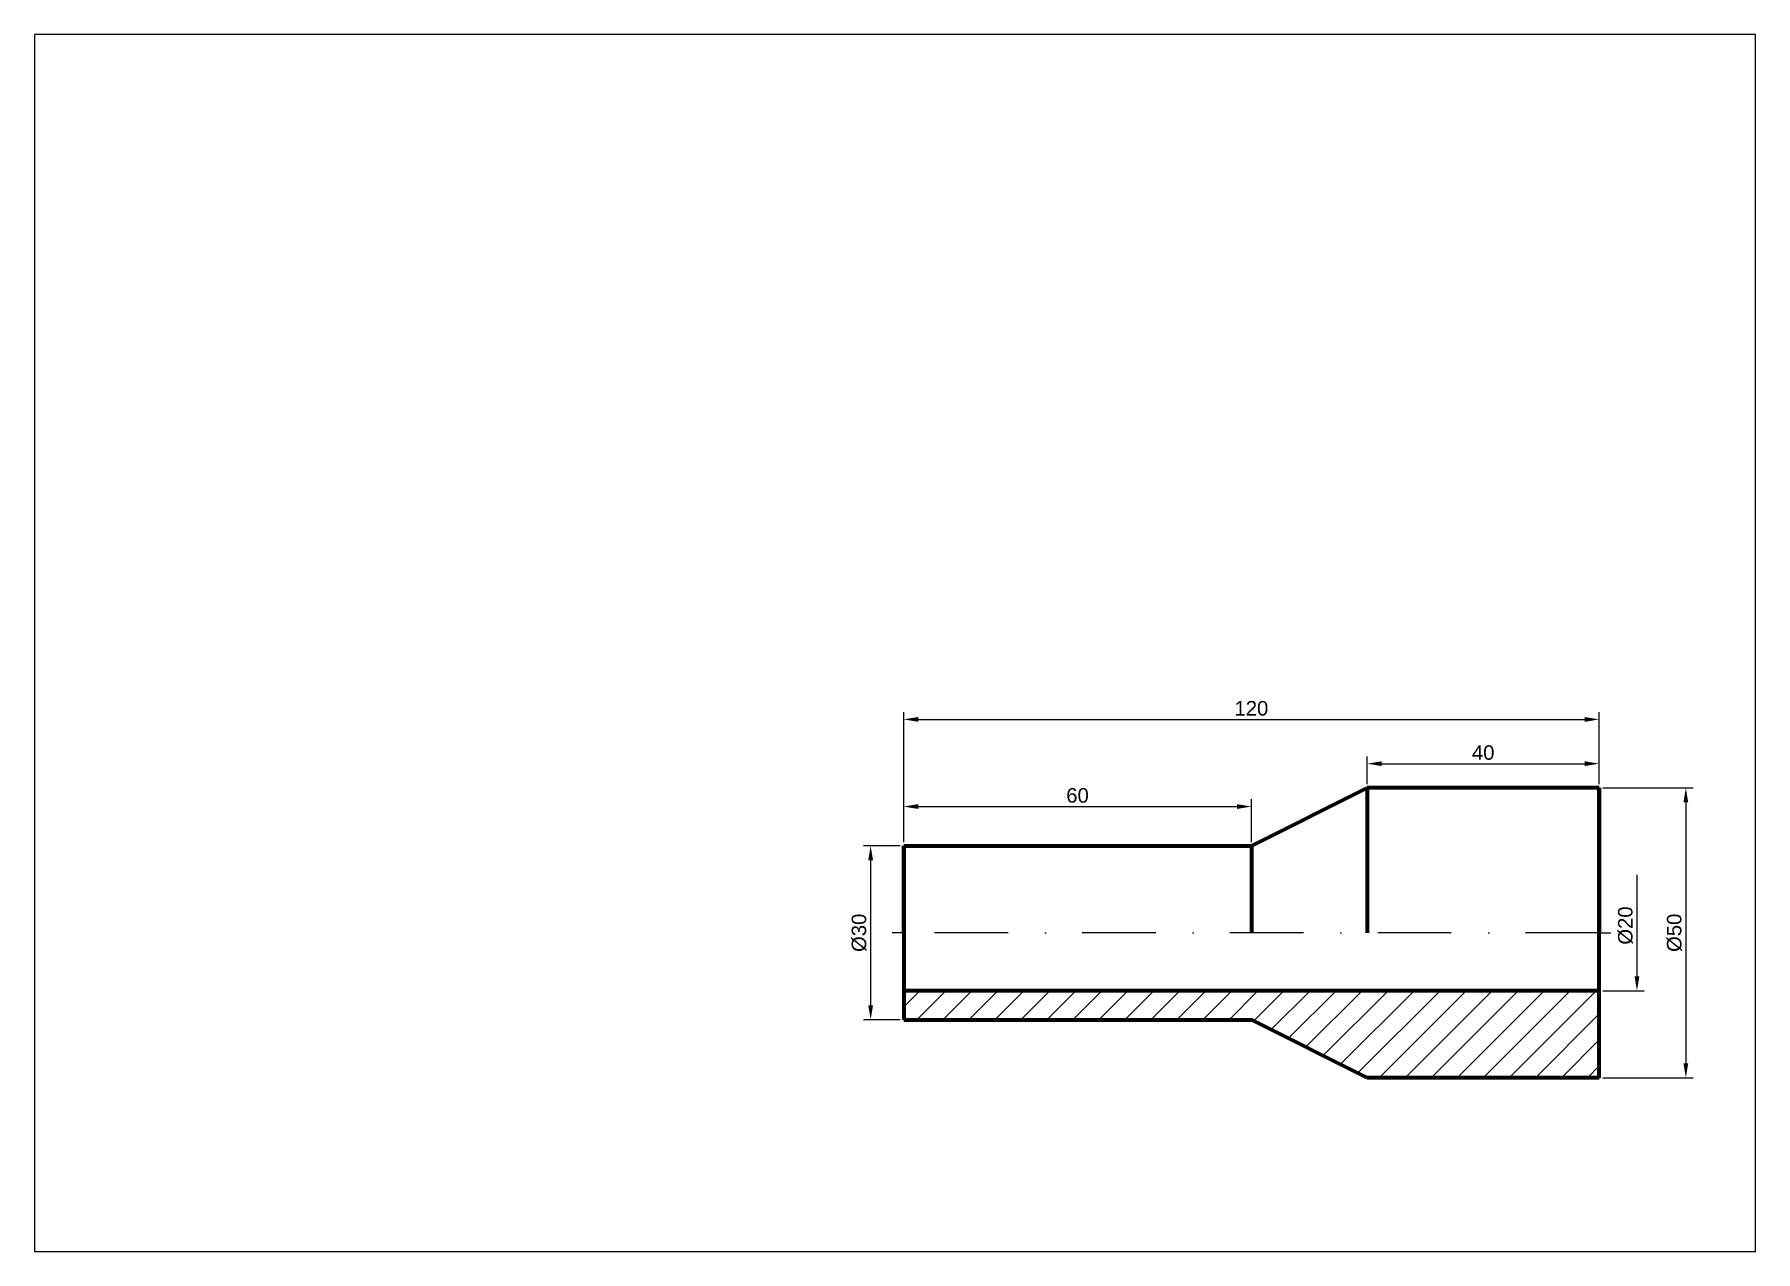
# Model space of a CAD drawing. Header units: millimetres. Extents: x 0 to 297, y 0 to 210.
import ezdxf

# ---------------------------------------------------------------- set-up
doc = ezdxf.new("R2010")
doc.units = ezdxf.units.MM
doc.linetypes.add('KRESKAKROPKA', pattern=[25.4, 12.7, -6.35, 0, -6.35])
for name, color, linetype in [('kreskowanie', 6, 'Continuous'), ('osie', 3, 'KRESKAKROPKA'), ('wymiary', 1, 'Continuous')]:
    doc.layers.add(name, color=color, linetype=linetype)
doc.layers.add('linie grube', color=7, linetype='Continuous', lineweight=70)
doc.styles.get("Standard").update_dxf_attribs({"font": 'arial.ttf'})
doc.dimstyles.new('ISO-25', dxfattribs={"dimtxt": 2.5, "dimasz": 2.5, "dimexe": 1.25, "dimexo": 0.625, "dimtad": 1, "dimtxsty": 'Standard', "dimcen": 2.5, "dimadec": 0, "dimazin": 0, "dimtfac": 1, "dimtmove": 0, "dimatfit": 3, "dimfxl": 1, "dimarcsym": 0})

# ---------------------------------------------------------------- blocks, each defined once
blk = doc.blocks.new('*D2')
at = {"layer": 'Defpoints', "color": 0, "transparency": 16777216}
for p in [(270, 80), (270, 30), (284.97, 30)]:
    blk.add_point(p, dxfattribs=at)
at = {"layer": 'wymiary', "color": 0, "lineweight": -2, "transparency": 16777216}
for p, q in [((270.63, 80), (286.22, 80)), ((284.97, 77.5), (284.97, 32.5)), ((270.63, 30), (286.22, 30))]:
    blk.add_line(p, q, dxfattribs=at)
at = {"layer": 'wymiary', "color": 0, "transparency": 16777216}
for points in [[(284.55, 77.5), (285.38, 77.5), (284.97, 80)], [(284.55, 32.5), (285.38, 32.5), (284.97, 30)]]:
    blk.add_solid(points, dxfattribs=at)
at = {"layer": 'wymiary', "color": 0, "transparency": 16777216, "insert": (283, 55), "char_height": 2.5, "attachment_point": 5, "rotation": 90}
blk.add_mtext('%%c50', dxfattribs=at)
blk = doc.blocks.new('*D3')
at = {"layer": 'Defpoints', "color": 0, "transparency": 16777216}
for p in [(150, 70), (144.3, 40), (150, 40)]:
    blk.add_point(p, dxfattribs=at)
at = {"layer": 'wymiary', "color": 0, "lineweight": -2, "transparency": 16777216}
for p, q in [((149.38, 70), (143.05, 70)), ((144.3, 67.5), (144.3, 42.5)), ((149.38, 40), (143.05, 40))]:
    blk.add_line(p, q, dxfattribs=at)
at = {"layer": 'wymiary', "color": 0, "transparency": 16777216}
for points in [[(143.88, 67.5), (144.71, 67.5), (144.3, 70)], [(143.88, 42.5), (144.71, 42.5), (144.3, 40)]]:
    blk.add_solid(points, dxfattribs=at)
at = {"layer": 'wymiary', "color": 0, "transparency": 16777216, "insert": (142.32, 55), "char_height": 2.5, "attachment_point": 5, "rotation": 90}
blk.add_mtext('%%c30', dxfattribs=at)
blk = doc.blocks.new('*D4')
at = {"layer": 'Defpoints', "color": 0, "transparency": 16777216}
for p in [(270, 91.82), (270, 80), (150, 70)]:
    blk.add_point(p, dxfattribs=at)
at = {"layer": 'wymiary', "color": 0, "lineweight": -2, "transparency": 16777216}
for p, q in [((150, 70.63), (150, 93.07)), ((270, 80.62), (270, 93.07)), ((152.5, 91.82), (267.5, 91.82))]:
    blk.add_line(p, q, dxfattribs=at)
at = {"layer": 'wymiary', "color": 0, "transparency": 16777216}
for points in [[(152.5, 92.23), (152.5, 91.4), (150, 91.82)], [(267.5, 92.23), (267.5, 91.4), (270, 91.82)]]:
    blk.add_solid(points, dxfattribs=at)
at = {"layer": 'wymiary', "color": 0, "transparency": 16777216, "insert": (210, 93.72), "char_height": 2.5, "attachment_point": 5}
blk.add_mtext('120', dxfattribs=at)
blk = doc.blocks.new('*D5')
at = {"layer": 'Defpoints', "color": 0, "transparency": 16777216}
for p in [(210, 76.78), (150, 70), (210, 70)]:
    blk.add_point(p, dxfattribs=at)
at = {"layer": 'wymiary', "color": 0, "lineweight": -2, "transparency": 16777216}
for p, q in [((150, 70.62), (150, 78.03)), ((210, 70.62), (210, 78.03)), ((152.5, 76.78), (207.5, 76.78))]:
    blk.add_line(p, q, dxfattribs=at)
at = {"layer": 'wymiary', "color": 0, "transparency": 16777216}
for points in [[(152.5, 77.2), (152.5, 76.37), (150, 76.78)], [(207.5, 77.2), (207.5, 76.37), (210, 76.78)]]:
    blk.add_solid(points, dxfattribs=at)
at = {"layer": 'wymiary', "color": 0, "transparency": 16777216, "insert": (180, 78.69), "char_height": 2.5, "attachment_point": 5}
blk.add_mtext('60', dxfattribs=at)
blk = doc.blocks.new('*D6')
at = {"layer": 'Defpoints', "color": 0, "transparency": 16777216}
for p in [(270, 84.18), (230, 80), (270, 80)]:
    blk.add_point(p, dxfattribs=at)
at = {"layer": 'wymiary', "color": 0, "lineweight": -2, "transparency": 16777216}
for p, q in [((230, 80.62), (230, 85.43)), ((232.5, 84.18), (267.5, 84.18)), ((270, 80.62), (270, 85.43))]:
    blk.add_line(p, q, dxfattribs=at)
at = {"layer": 'wymiary', "color": 0, "transparency": 16777216}
for points in [[(232.5, 84.6), (232.5, 83.77), (230, 84.18)], [(267.5, 84.6), (267.5, 83.77), (270, 84.18)]]:
    blk.add_solid(points, dxfattribs=at)
at = {"layer": 'wymiary', "color": 0, "transparency": 16777216, "insert": (250, 86.08), "char_height": 2.5, "attachment_point": 5}
blk.add_mtext('40', dxfattribs=at)
blk = doc.blocks.new('*D7')
at = {"layer": 'Defpoints', "color": 0, "transparency": 16777216}
for p in [(270, 65), (270, 45), (276.53, 45)]:
    blk.add_point(p, dxfattribs=at)
at = {"layer": 'wymiary', "color": 0, "lineweight": -2, "transparency": 16777216}
for p, q in [((276.53, 65), (276.53, 47.5)), ((270.63, 45), (277.78, 45))]:
    blk.add_line(p, q, dxfattribs=at)
at = {"layer": 'wymiary', "color": 0, "transparency": 16777216}
blk.add_solid([(276.11, 47.5), (276.95, 47.5), (276.53, 45)], dxfattribs=at)
at = {"layer": 'wymiary', "color": 0, "transparency": 16777216, "insert": (274.56, 56.25), "char_height": 2.5, "attachment_point": 5, "rotation": 90}
blk.add_mtext('%%c20', dxfattribs=at)
blk = doc.blocks.new('_None')

msp = doc.modelspace()

# ---------------------------------------------------------------- hatches: boundary and pattern name
at = {"layer": 'kreskowanie'}
h = msp.add_hatch(dxfattribs=at)
h.set_pattern_fill('ANSI31', color=256)
h.paths.add_polyline_path([(270, 40), (270, 45), (150, 45), (150, 40), (210, 40), (230, 30), (270, 30)])

# ---------------------------------------------------------------- linework, layer by layer
msp.add_lwpolyline([(0, 0), (297, 0), (297, 210), (0, 210)], close=True)
at = {"layer": 'linie grube'}
for p, q in [((210, 70), (230, 80)), ((270, 80), (230, 80)), ((230, 80), (230, 55)), ((270, 80), (230, 80)), ((270, 30), (270, 80)), ((270, 80), (270, 55)), ((150, 70), (150, 40)), ((150, 55), (150, 70)), ((150, 70), (150, 40)), ((150, 70), (210, 70)), ((210, 70), (210, 55)), ((270, 45), (270, 65)), ((270, 45), (150, 45)), ((150, 40), (210, 40)), ((230, 30), (210, 40)), ((270, 30), (270, 40)), ((270, 30), (230, 30))]:
    msp.add_line(p, q, dxfattribs=at)
at = {"layer": 'osie'}
for p, q in [((150, 55), (148, 55)), ((270, 55), (150, 55)), ((270, 55), (272, 55))]:
    msp.add_line(p, q, dxfattribs=at)

# ---------------------------------------------------------------- dimensions: what is measured, and where the dimension line sits
at = {"layer": 'wymiary'}
for base, p1, p2, picture, middle in [((270, 91.815), (150, 70), (270, 80), '*D4', (210, 93.717)), ((270, 84.182), (230, 80), (270, 80), '*D6', (250, 86.084)), ((210, 76.784), (150, 70), (210, 70), '*D5', (180, 78.686))]:
    dim = msp.add_linear_dim(base=base, p1=p1, p2=p2, dimstyle='ISO-25', dxfattribs=at)
    dim.commit()
    dim.dimension.update_dxf_attribs({"geometry": picture, "text_midpoint": middle})
for base, p1, p2, text, picture, middle in [((284.968, 30), (270, 80), (270, 30), '%%c50', '*D2', (282.996, 55)), ((144.295, 40), (150, 70), (150, 40), '%%c30', '*D3', (142.324, 55))]:
    dim = msp.add_linear_dim(base=base, p1=p1, p2=p2, angle=90, text=text, dimstyle='ISO-25', dxfattribs=at)
    dim.commit()
    dim.dimension.update_dxf_attribs({"geometry": picture, "text_midpoint": middle})
dim = msp.add_linear_dim(base=(276.529, 45), p1=(270, 65), p2=(270, 45), angle=90, text='%%c<>', dimstyle='ISO-25', override={"dimblk1": 'None', "dimsah": 1, "dimse1": 1}, dxfattribs=at)
dim.commit()
dim.dimension.update_dxf_attribs({"geometry": '*D7', "text_midpoint": (274.557, 56.25)})

doc.saveas('drawing.dxf')
